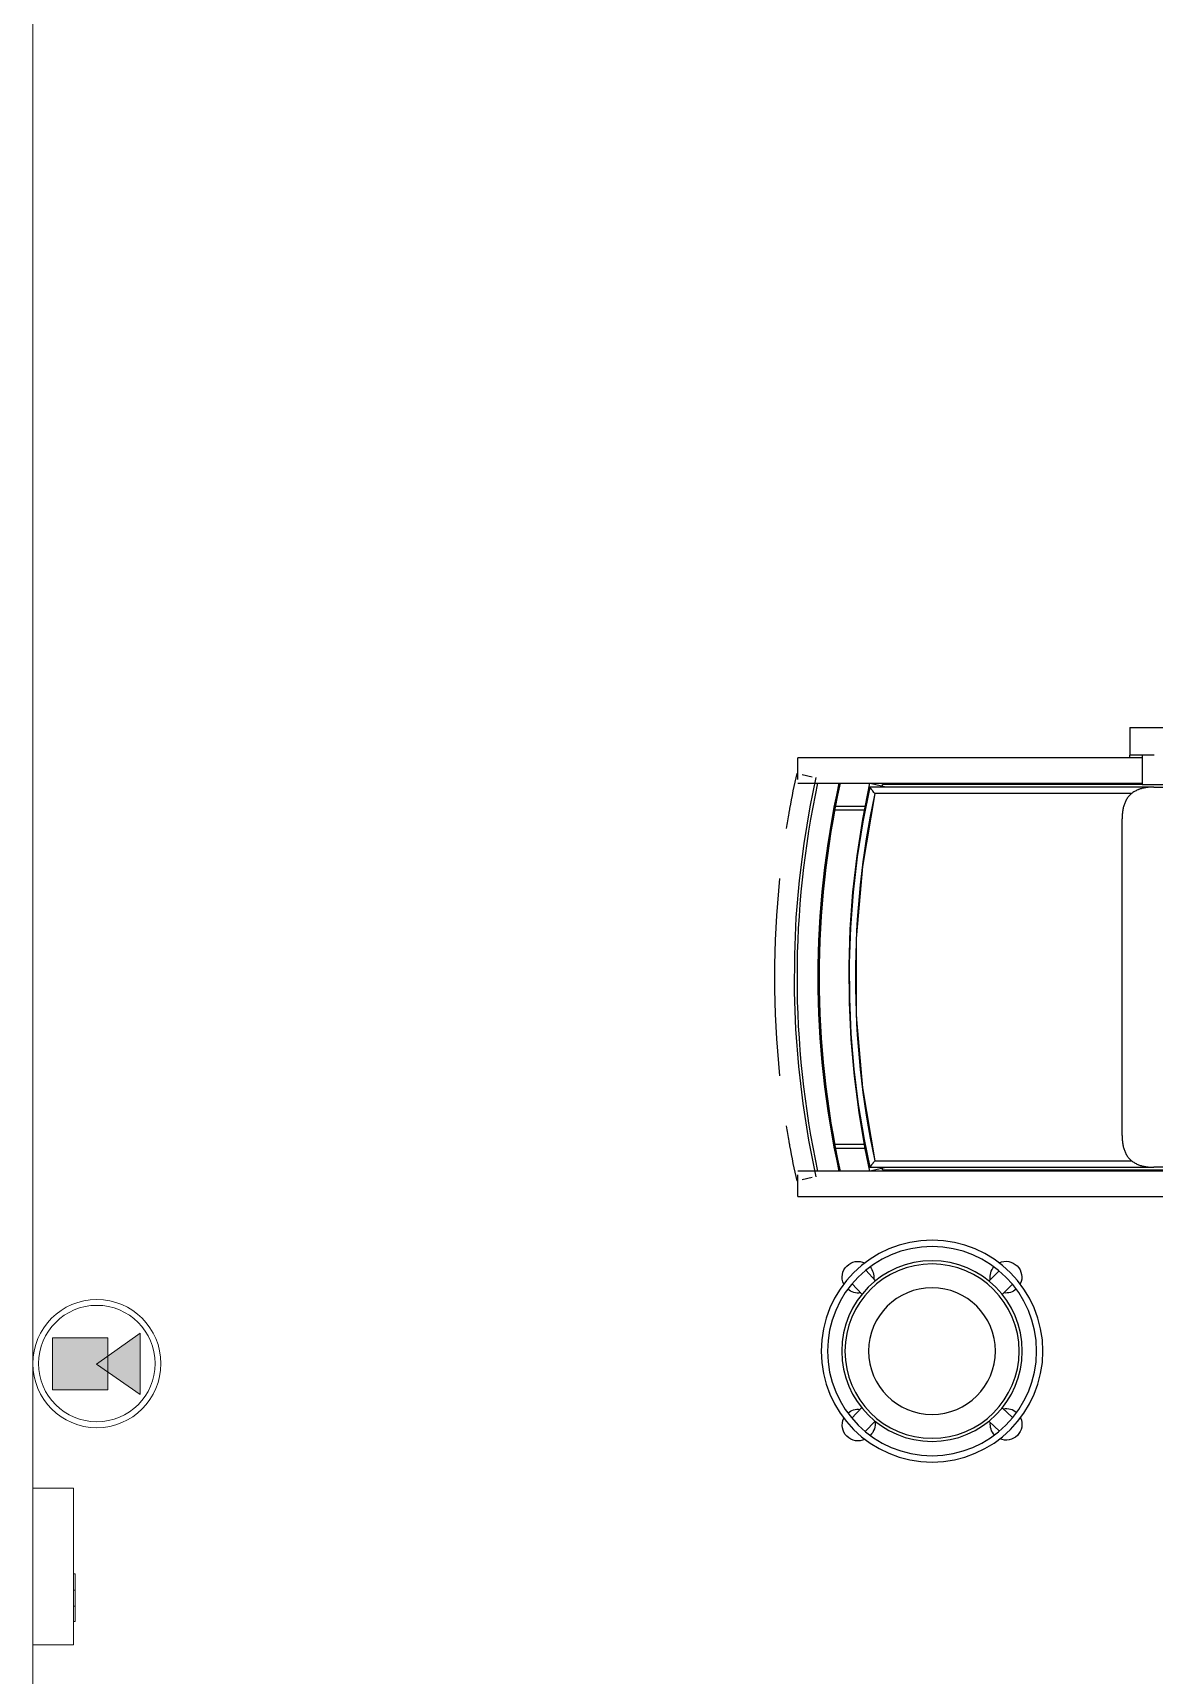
# Model space of a CAD drawing. Header units: metres. Extents: x -22.5 to 67.5, y 0 to 64.7.
# Drawn here: x 22.017 to 23.787, y 35.254 to 37.845 of the extents above; entities that cross this region are included whole.
import ezdxf

# ---------------------------------------------------------------- set-up
doc = ezdxf.new("R2010")
doc.units = ezdxf.units.M
doc.layers.add('XREF PB NEURO-ONCOLOGIA$0$EQUIPO', color=8, linetype='Continuous')
doc.layers.add('XREF PB NEURO-ONCOLOGIA$0$MOBILIARIO', color=161, linetype='Continuous')
doc.layers.add('XREF PB NEURO-ONCOLOGIA$0$MUROS DE TABLAROCA', color=150, linetype='Continuous', lineweight=13)

# ---------------------------------------------------------------- blocks, each defined once
blk = doc.blocks.new('*U744')
for p, q in [((-2528.8, 393.8), (-2528.8, 350.4)), ((-2528.8, 393.8), (-2522.8, 393.8)), ((-2522.8, 393.8), (-2445.2, 393.8)), ((-2509.3, 346), (-3052.6, 346)), ((-3052.6, 311.8), (-3052.6, 346)), ((-2529, 350.4), (-2529, 346)), ((-2529, 350.4), (-2528.7, 350.4)), ((-2522.8, 350.4), (-2528.8, 350.4)), ((-2490.3, 350.4), (-2522.8, 350.4)), ((-2509.4, 350.4), (-2509.4, 303.5)), ((-3054.4, 321.6), (-3054, 321.6)), ((-3054, 321.6), (-3052.7, 321.3)), ((-3045.5, 319.7), (-3030, 316.3)), ((-3033.2, 268.7), (-3023.8, 314.9)), ((-3052.6, 306), (-2509.4, 306)), ((-2994.8, 261.6), (-2985.8, 306)), ((-2939.6, 306.2), (-2950.7, 249.1)), ((-2931.1, 290), (-2950.7, 174.8)), ((-2939.2, 300), (-2950.1, 245.1)), ((-2939.6, 306.2), (-2936.4, 305.5)), ((-2490.9, 300), (-2939.2, 300)), ((-2936.4, 305.5), (-2915.6, 301)), ((-2525.2, 290), (-2931.2, 290)), ((-2525.2, 290), (-2931.1, 290)), ((-2509.4, 304), (-2919.2, 304)), ((-2919.2, 301.8), (-2919.2, 304)), ((-2919.2, 300), (-2919.2, 301)), ((-2915.9, 300), (-2915.6, 301)), ((-2505.9, 303.5), (-2509.4, 303.5)), ((-2463.3, 303.5), (-2505.9, 303.5)), ((-2490.9, 300), (-2245.5, 300)), ((-3042.8, 210.8), (-3033.2, 268.7)), ((-3004.1, 205.1), (-2994.8, 261.6)), ((-2993.1, 264), (-2947.9, 264)), ((-2992.1, 269.6), (-2946.9, 269.6)), ((-3066.9, 258.8), (-3067, 258.8)), ((-2950.7, 249.1), (-2959.6, 191.7)), ((-2950.1, 245.1), (-2958.8, 189.8)), ((-2540.9, -250), (-2540.9, 250)), ((-3050, 152.4), (-3042.8, 210.8)), ((-3011.2, 148.4), (-3004.1, 205.1)), ((-2959.6, 191.7), (-2966.1, 133.9)), ((-2958.8, 189.8), (-2965.3, 134.1)), ((-2950.7, 174.8), (-2960.1, 66.8)), ((-3055, 93.9), (-3050, 152.4)), ((-3016, 91.4), (-3011.2, 148.4)), ((-2966.1, 133.9), (-2970.3, 76)), ((-2965.3, 134.1), (-2969.5, 78.3)), ((-3057.5, 35.2), (-3055, 93.9)), ((-3018.5, 34.3), (-3016, 91.4)), ((-2969.5, 78.3), (-2971.5, 22.3)), ((-2970.3, 76), (-2972.1, 17.9)), ((-2960.3, 63.9), (-2960.5, 58.4)), ((-2960.5, 58.4), (-2960.5, -58.4)), ((-3057.8, -23.6), (-3057.5, 35.2)), ((-3018.7, -22.9), (-3018.5, 34.3)), ((-2972.1, 17.9), (-2971.7, -40.2)), ((-2971.5, 22.3), (-2971.3, -33.7)), ((-3055.7, -82.3), (-3057.8, -23.6)), ((-3016.7, -80.1), (-3018.7, -22.9)), ((-2971.7, -40.2), (-2968.9, -98.3)), ((-2971.3, -33.7), (-2968.8, -89.6)), ((-2960.5, -58.4), (-2960.1, -66.5)), ((-2960.1, -66.8), (-2950.7, -174.8)), ((-3051.2, -140.9), (-3055.7, -82.3)), ((-3012.3, -137.1), (-3016.7, -80.1)), ((-2968.9, -98.3), (-2963.8, -156.2)), ((-2968.8, -89.6), (-2964.1, -145.4)), ((-3044.4, -199.2), (-3051.2, -140.9)), ((-3005.7, -193.9), (-3012.3, -137.1)), ((-2964.1, -145.4), (-2957.2, -201)), ((-2963.8, -156.2), (-2956.4, -213.8)), ((-2950.7, -174.8), (-2931.1, -290)), ((-3035.3, -257.3), (-3044.4, -199.2)), ((-2996.8, -250.4), (-3005.7, -193.9)), ((-2957.2, -201), (-2948.1, -256.2)), ((-2956.4, -213.8), (-2946.7, -271.1)), ((-3067, -258.8), (-3066.9, -258.8)), ((-3023.8, -314.9), (-3035.3, -257.3)), ((-2985.7, -306.1), (-2996.8, -250.4)), ((-2948.1, -256.2), (-2939.2, -300)), ((-2947.9, -264), (-2993.1, -264)), ((-2992.1, -269.6), (-2946.9, -269.6)), ((-2946.7, -271.1), (-2939.6, -306.2)), ((-2416.4, -306), (-3052.6, -306)), ((-2936.4, -305.5), (-2939.6, -306.2)), ((-2939.2, -300), (-2490.9, -300)), ((-2915.6, -301), (-2936.4, -305.5)), ((-2931.2, -290), (-2525.2, -290)), ((-2931.1, -290), (-2525.2, -290)), ((-2919.2, -301), (-2919.2, -300)), ((-2919.2, -304), (-2919.2, -301.8)), ((-2919.2, -304), (-1599.2, -304)), ((-2915.6, -301), (-2915.9, -300)), ((-2245.5, -300), (-2490.9, -300)), ((-3054, -321.6), (-3054.4, -321.6)), ((-3052.7, -321.3), (-3054, -321.6)), ((-3052.6, -346), (-3052.6, -311.8)), ((-3030, -316.3), (-3045.5, -319.7)), ((-3052.6, -346), (-1592.9, -346))]:
    blk.add_line(p, q)
for radius, start, end in [(1500.4, 167.6216, 169.7919), (1465, 167.9394, 192.0612), (1432, 167.6593, 192.3419), (1430, 167.6419, 192.3594), (1500.6, 170.0671, 171.0028), (1500.6, 174.0403, 185.9597), (1500.6, 188.9972, 189.9329), (1500.4, 190.2081, 192.3784)]:
    blk.add_arc((-1588.9, 0), radius, start, end)
blk.add_ellipse((-1571.8, 0), major_axis=(0, 1390), ratio=0.999962, start_param=1.360619, end_param=1.780973)
for points, knots in [([(-2931.2, 290), (-2932, 291), (-2933, 292.3), (-2934.2, 293.7), (-2934.7, 294.4), (-2935.3, 295.1), (-2935.8, 295.7), (-2936.2, 296.2), (-2936.5, 296.6), (-2936.8, 297), (-2937.2, 297.4), (-2937.4, 297.8), (-2937.7, 298.1), (-2938, 298.5), (-2938.2, 298.8), (-2938.4, 299), (-2938.7, 299.4), (-2939.1, 299.8), (-2939.2, 300), (-2939.2, 300)], [-1, -1, -1, -1, -0.785714, -0.732143, -0.678571, -0.625, -0.571429, -0.535714, -0.5, -0.464286, -0.428571, -0.392857, -0.357143, -0.321429, -0.285714, -0.25, -0.214286, -0.142857, 0, 0, 0, 0]), ([(-2490.9, 300), (-2494.8, 300), (-2499.6, 299.7), (-2505.3, 298.7), (-2508.1, 298.1), (-2510.9, 297.4), (-2513.1, 296.7), (-2514.9, 296), (-2516.6, 295.3), (-2518.8, 294.3), (-2521.3, 293), (-2523.7, 291.5), (-2526, 289.7), (-2528.1, 287.8), (-2530.1, 285.6), (-2532.5, 282.7), (-2534.5, 279.3), (-2536.2, 275.8), (-2537.3, 273.1), (-2538.2, 270.3), (-2538.9, 267.5), (-2539.5, 264.6), (-2540.2, 260.7), (-2540.8, 255.9), (-2540.9, 252), (-2540.9, 250)], [0, 0, 0, 0, 0.142857, 0.178571, 0.214286, 0.25, 0.285714, 0.303571, 0.321429, 0.357143, 0.392857, 0.428571, 0.464286, 0.5, 0.535714, 0.571429, 0.642857, 0.678571, 0.714286, 0.75, 0.785714, 0.821429, 0.857143, 0.928571, 1, 1, 1, 1]), ([(-3065.6, 265.9), (-3065.7, 265.1), (-3066, 263.5), (-3066.4, 261.2), (-3066.8, 259.3), (-3066.9, 258.8), (-3066.9, 258.8)], [-1, -1, -1, -1, -0.785714, -0.571429, -0.285714, 0, 0, 0, 0]), ([(-3066.9, -258.8), (-3066.9, -258.8), (-3066.8, -259.1), (-3066.6, -260.4), (-3066.2, -262.3), (-3065.8, -264.3), (-3065.7, -265.4), (-3065.6, -265.9)], [-1, -1, -1, -1, -0.785714, -0.571429, -0.285714, -0.142857, 0, 0, 0, 0]), ([(-2540.9, -250), (-2540.9, -252), (-2540.8, -255.9), (-2540.2, -260.7), (-2539.5, -264.6), (-2538.9, -267.5), (-2538.2, -270.3), (-2537.3, -273.1), (-2536.2, -275.8), (-2534.5, -279.3), (-2532.5, -282.7), (-2530.1, -285.6), (-2528.1, -287.8), (-2526, -289.7), (-2523, -292), (-2519.7, -293.9), (-2516.2, -295.5), (-2513.5, -296.5), (-2510.9, -297.4), (-2508.1, -298.1), (-2505.3, -298.7), (-2499.6, -299.7), (-2494.8, -300), (-2490.9, -300)], [0, 0, 0, 0, 0.071429, 0.142857, 0.178571, 0.214286, 0.25, 0.285714, 0.321429, 0.357143, 0.428571, 0.464286, 0.5, 0.535714, 0.571429, 0.642857, 0.678571, 0.714286, 0.75, 0.785714, 0.821429, 0.857143, 1, 1, 1, 1]), ([(-2931.2, -290), (-2931.7, -290.7), (-2932.5, -291.7), (-2933.6, -293), (-2934.4, -293.9), (-2935.1, -294.9), (-2935.8, -295.8), (-2936.4, -296.5), (-2936.8, -297), (-2937.2, -297.5), (-2937.6, -298), (-2937.9, -298.4), (-2938.2, -298.7), (-2938.4, -299), (-2938.6, -299.3), (-2938.9, -299.6), (-2939.1, -299.9), (-2939.2, -300), (-2939.2, -300)], [0, 0, 0, 0, 0.142857, 0.214286, 0.285714, 0.357143, 0.428571, 0.5, 0.535714, 0.571429, 0.625, 0.678571, 0.705357, 0.732143, 0.785714, 0.839286, 0.892857, 1, 1, 1, 1])]:
    blk.add_open_spline(points, degree=3, knots=knots)
blk = doc.blocks.new('XREF PB NEURO-ONCOLOGIA$0$XREF PB NEURO-ONCOLOGIA$0$CUBET12L')
for p, q in [((0.0638, 0.0904), (0.0486, 0.1066)), ((0.0857, 0.1109), (0.0705, 0.1271)), ((0.2648, 0.1113), (0.28, 0.1265)), ((0.286, 0.09), (0.3012, 0.1052)), ((0.0644, -0.0899), (0.048, -0.1054)), ((0.286, -0.0893), (0.3025, -0.1047)), ((0.0857, -0.1111), (0.0692, -0.1266)), ((0.2649, -0.1106), (0.2814, -0.1261))]:
    blk.add_line(p, q)
for radius in [0.175, 0.165, 0.1425, 0.1375, 0.1]:
    blk.add_circle((0.175, 0), radius)
for centre, radius, start, end in [((0.0595, 0.1169), 0.025, 66.1346, 203.1856), ((0.0595, 0.1169), 0.025, 350.0458, 41.9201), ((0.2917, 0.1167), 0.025, 139.3448, 187.5748), ((0.2917, 0.1167), 0.025, 334.6555, 115.3445), ((0.0595, 0.1169), 0.025, 227.4001, 276.306), ((0.2917, 0.1167), 0.025, 261.3183, 310.6552), ((0.0604, -0.1143), 0.0247, 80.4643, 137.8348), ((0.0583, -0.1167), 0.025, 67.5804, 68.8802), ((0.2916, -0.1168), 0.025, 49.2853, 96.2599), ((0.0583, -0.1167), 0.025, 154.6555, 295.3445), ((0.0583, -0.1167), 0.025, 319.3448, 7.2084), ((0.2916, -0.1168), 0.025, 170.1748, 220.5958), ((0.2916, -0.1168), 0.025, 244.596, 25.2851)]:
    blk.add_arc(centre, radius, start, end)
blk = doc.blocks.new('XREF PB NEURO-ONCOLOGIA')
at = {"layer": 'XREF PB NEURO-ONCOLOGIA$0$EQUIPO', "transparency": 33554559}
for points in [[(2.2305, 23.1276), (2.2305, 23.215), (2.3128, 23.215), (2.3128, 23.1276)], [(2.3199, 23.0769), (2.2234, 23.0769), (2.2712, 23.1459)]]:
    blk.add_hatch(color=256, dxfattribs=at).paths.add_polyline_path(points)
at = {"layer": 'XREF PB NEURO-ONCOLOGIA$0$EQUIPO', "lineweight": 20}
for points in [[(1.8283, 23.2462), (2.0751, 23.2462), (2.0751, 23.1822), (1.8283, 23.1822)], [(2.3128, 23.1276), (2.2305, 23.1276), (2.2305, 23.215), (2.3128, 23.215)], [(2.2234, 23.0769), (2.2712, 23.1459), (2.3199, 23.0769)]]:
    blk.add_lwpolyline(points, close=True, dxfattribs=at)
for points in [[(1.8892, 23.1791), (1.8648, 23.1791), (1.8648, 23.1822)], [(1.94, 23.1822), (1.94, 23.1791), (1.9146, 23.1791), (1.8892, 23.1791), (1.8892, 23.1822)], [(1.9146, 23.1791), (1.9146, 23.1822)]]:
    blk.add_lwpolyline(points, dxfattribs=at)
for radius in [0.1011, 0.0919]:
    blk.add_circle((2.2719, 23.1451), radius, dxfattribs=at)
at = {"layer": 'XREF PB NEURO-ONCOLOGIA$0$MUROS DE TABLAROCA'}
blk.add_lwpolyline([(3.5646, 16.9862), (1.4317, 16.9862), (1.4317, 17.3362), (0.9517, 17.3362), (0.9517, 23.0262), (1.3017, 23.0262), (1.3017, 23.2462), (6.7417, 23.2462), (6.7417, 16.9862), (6.6117, 16.9862), (6.6117, 16.9862), (5.4646, 16.9862)], dxfattribs=at)
at = {"layer": 'XREF PB NEURO-ONCOLOGIA$0$EQUIPO', "xscale": 0.0009999999999940395, "yscale": 0.0009999999999940395, "zscale": 0.0009999999999940395, "rotation": 270}
blk.add_blockref('*U744', (2.8817, 18.9862), dxfattribs=at)
at = {"layer": 'XREF PB NEURO-ONCOLOGIA$0$MOBILIARIO', "xscale": -1, "rotation": 180}
blk.add_blockref('XREF PB NEURO-ONCOLOGIA$0$XREF PB NEURO-ONCOLOGIA$0$CUBET12L', (2.1166, 21.827), dxfattribs=at)

msp = doc.modelspace()

# ---------------------------------------------------------------- block references
at = {"rotation": 90}
msp.add_blockref('XREF PB NEURO-ONCOLOGIA', (45.2634, 33.4734), dxfattribs=at)

doc.saveas('drawing.dxf')
